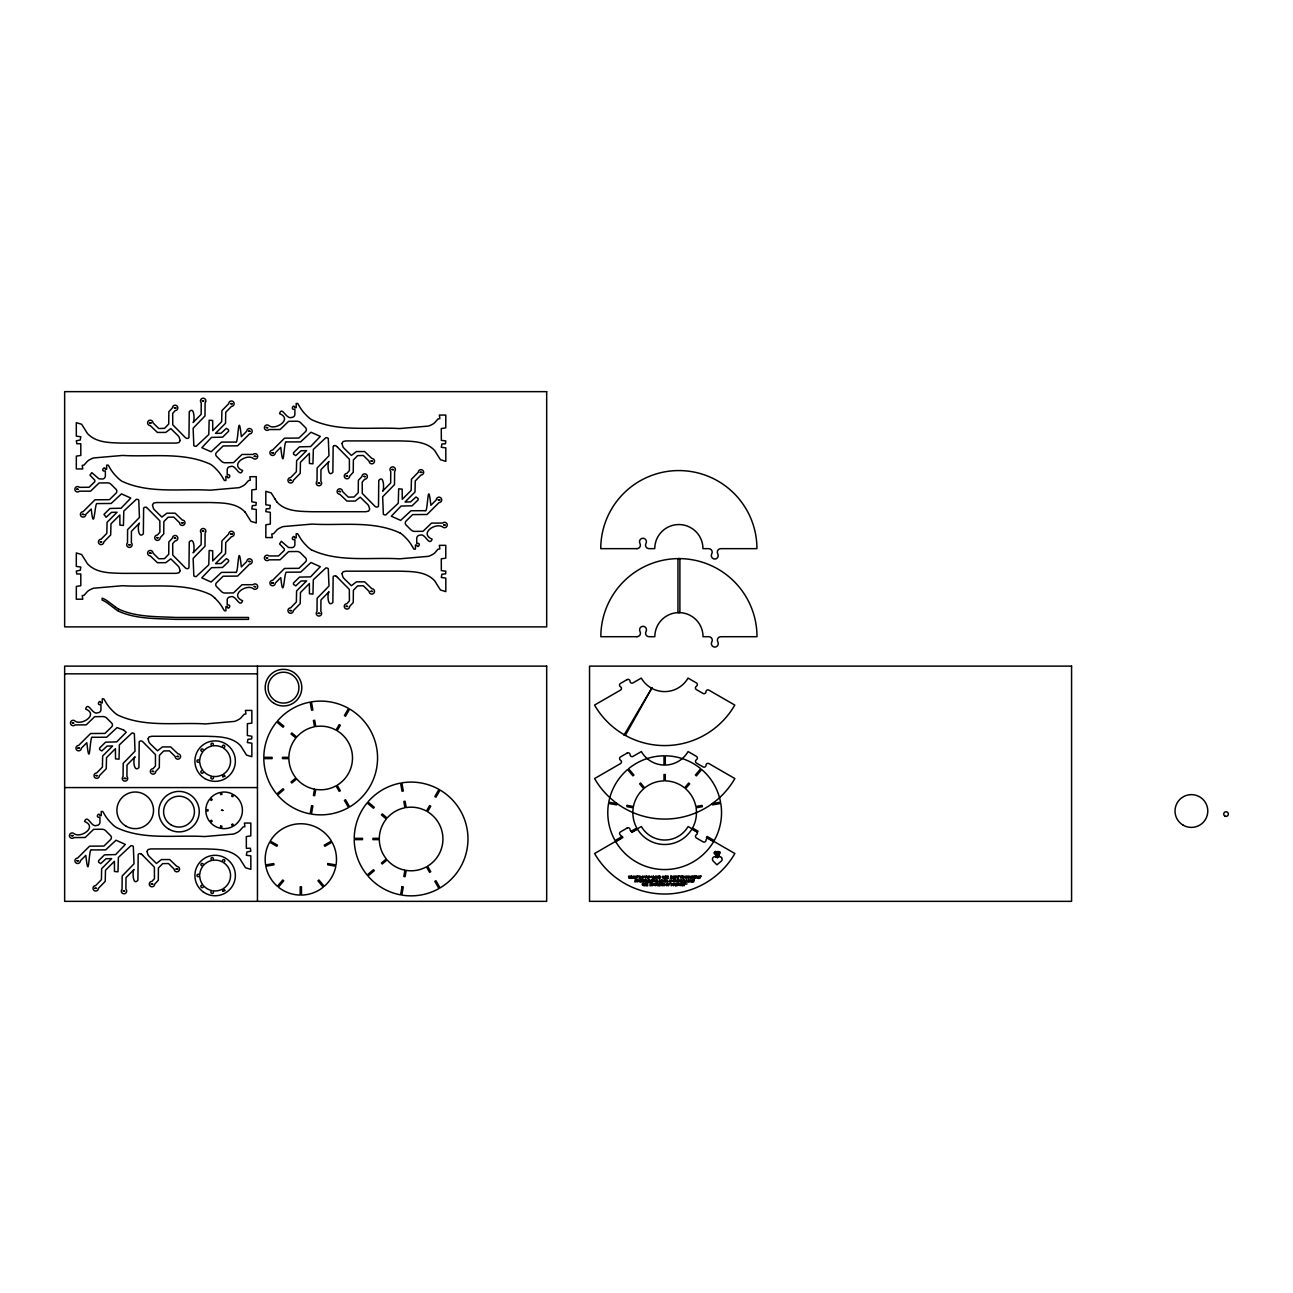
<?xml version="1.0" encoding="UTF-8"?>
<svg xmlns="http://www.w3.org/2000/svg" width="1293" height="1293" viewBox="0 0 1293 1293"><rect width="100%" height="100%" fill="white"/><g stroke="black" fill="none" stroke-linecap="round" stroke-linejoin="round"><path stroke-width="1.5" d="M715.805 852.168L716.726 857.34L717.793 857.307A2.828 2.828 0 0 1 718.52 856.823L718.536 854.964M650.929 877.397L651.397 876.088L651.381 877.624M673.087 881.099L673.556 879.79L673.54 881.39M152.445 505.224L153.479 508.537A10.748 10.748 0 0 0 154.869 510.234L161.884 517.071L166.862 513.208L175.105 513.176L182.313 520.061A2.699 2.699 0 0 1 184.996 522.76A2.699 2.699 0 0 1 182.297 525.459A2.699 2.699 0 0 1 179.598 522.776L173.844 517.135L168.09 517.248L163.855 521.612L163.726 533.928L160.138 537.743A2.699 2.699 0 0 1 157.439 540.426A2.699 2.699 0 0 1 154.74 537.726A2.699 2.699 0 0 1 157.423 535.027L159.896 532.215L159.847 520.837L147.968 508.796A7.483 7.483 0 0 0 147.192 508.004L146.351 507.438M180.147 440.396L179.113 437.082A10.748 10.748 0 0 0 177.723 435.385L170.805 428.597L165.714 432.412L157.423 432.444L150.263 425.575A2.699 2.699 0 0 1 147.596 422.859A2.699 2.699 0 0 1 150.295 420.177A2.699 2.699 0 0 1 152.994 422.843L158.748 428.5L164.486 428.371L168.72 424.023L168.85 411.707L172.438 407.877A2.699 2.699 0 0 1 175.153 405.21A2.699 2.699 0 0 1 177.836 407.893A2.699 2.699 0 0 1 175.169 410.608L172.696 413.356L172.745 424.783L184.608 436.824A7.483 7.483 0 0 0 185.4 437.632L186.24 438.182A2.344 2.344 0 0 0 188.018 438.279L188.18 438.214A1.681 1.681 0 0 0 188.972 437.454L189.247 411.756C194.645 405.372 194.758 421.857 193.093 422.52L201.142 414.342L201.239 402.802A2.699 2.699 0 0 1 201.272 399.004A2.699 2.699 0 0 1 205.07 399.004A2.699 2.699 0 0 1 205.102 402.802L205.005 415.942L193.126 428.242L193.821 445.487A1.713 1.713 0 0 0 194.273 445.907L194.451 446.004A3.136 3.136 0 0 0 195.308 446.279A2.78 2.78 0 0 0 196.245 446.279L208.771 434.561L209.159 420.193L212.666 420.5L212.747 430.682L221.653 421.728L221.911 410.641L228.748 403.658A2.699 2.699 0 0 1 231.463 400.992A2.699 2.699 0 0 1 234.146 403.675A2.699 2.699 0 0 1 231.479 406.39L225.742 412.289L225.532 423.28L215.511 433.381L221.087 433.268L226.34 428.371L228.538 429.826L228.619 431.264L222.638 437.147L211.535 437.406L201.837 447.717L211.115 451.758L221.491 442.109L235.617 442.061C238.558 445.422 238.025 406.842 241.338 436.646L246.801 431.183A2.699 2.699 0 0 1 249.501 428.516A2.699 2.699 0 0 1 252.2 431.216A2.699 2.699 0 0 1 249.533 433.915L237.605 445.81L223.123 445.956L216.529 452.453A2.731 2.731 0 0 0 216.529 456.316L221.426 461.229A5.269 5.269 0 0 0 225.289 462.765L233.516 462.652L241.985 454.473L253.121 454.425A2.699 2.699 0 0 1 256.935 454.457A2.699 2.699 0 0 1 256.935 458.255A2.699 2.699 0 0 1 253.121 458.288C246.316 453.455 229.217 464.963 242.631 470.571C239.383 478.378 235.73 463.783 230.299 466.628A3.087 3.087 0 0 0 227.212 469.698L227.212 474.725C232.562 473.771 228.037 480.931 227.212 476.357L225.919 476.357L225.919 480.495L224.384 480.495L221.523 475.695A44.221 44.221 0 0 0 217.402 470.393L214.897 467.824A28.947 28.947 0 0 0 210.759 464.413C183.493 451.629 151.556 457.172 122.576 455.443L93.694 457.932A16.728 16.728 0 0 0 91.997 458.53L89.556 459.742A14.142 14.142 0 0 0 87.326 461.375L84.029 465.076L82.219 465.399L82.752 468.939L76.303 468.939L76.335 456.138L80.812 455.443L80.796 443.709L76.82 443.758L76.319 440.8L80.231 440.008L80.812 436.743L76.303 436.161L76.303 422.666L81.604 424.249L85.58 430.488A23.177 23.177 0 0 0 87.552 433.591C96.329 443.063 110.648 442.707 122.576 443.095L176.268 443.079L179.016 442.481L180.034 440.8M148.032 738.949L149.067 742.263A10.748 10.748 0 0 0 150.441 743.96L157.471 750.797L162.449 746.934L170.692 746.901L177.901 753.787A2.699 2.699 0 0 1 180.567 756.486A2.699 2.699 0 0 1 177.884 759.185A2.699 2.699 0 0 1 175.169 756.502L169.367 750.829L163.678 750.974L159.443 755.322L159.314 767.638L155.726 771.468A2.699 2.699 0 0 1 153.027 774.135A2.699 2.699 0 0 1 150.327 771.452A2.699 2.699 0 0 1 152.994 768.737L155.467 765.989L155.451 754.611L143.555 742.521A7.483 7.483 0 0 0 142.78 741.729L142.101 741.261A2.344 2.344 0 0 0 140.161 741.067L140 741.131A1.681 1.681 0 0 0 139.208 741.891L138.933 767.589C133.874 773.036 132.71 759.153 135.07 756.825L127.021 765.003L126.924 776.543A2.699 2.699 0 0 1 126.908 780.342A2.699 2.699 0 0 1 123.094 780.342A2.699 2.699 0 0 1 123.077 776.543L123.191 763.355L135.038 751.168L134.359 733.858A1.713 1.713 0 0 0 133.89 733.438L133.712 733.341A3.136 3.136 0 0 0 132.872 733.066A2.78 2.78 0 0 0 131.918 733.066L119.376 744.849L119.021 759.169L115.513 758.846L115.433 748.663L106.527 757.617L106.252 768.721L99.416 775.687A2.699 2.699 0 0 1 96.716 778.354A2.699 2.699 0 0 1 94.017 775.671A2.699 2.699 0 0 1 96.684 772.955L102.422 767.056L102.664 756.017L112.653 745.964L107.077 746.093L101.824 750.974L99.626 749.536L99.561 748.081L105.59 742.182L116.742 741.875L126.229 732.258L123.643 730.012M180.147 570.666L179.113 567.352A10.748 10.748 0 0 0 177.723 565.655L170.805 558.867L165.714 562.681L157.423 562.714L150.263 555.845A2.699 2.699 0 0 1 147.596 553.129A2.699 2.699 0 0 1 150.295 550.446A2.699 2.699 0 0 1 152.994 553.113L158.748 558.77L164.486 558.641L168.72 554.293L168.85 541.977L172.438 538.147A2.699 2.699 0 0 1 175.153 535.48A2.699 2.699 0 0 1 177.836 538.163A2.699 2.699 0 0 1 175.169 540.878L172.696 543.626L172.745 555.069L184.608 567.094A7.483 7.483 0 0 0 185.4 567.902L186.24 568.451A2.344 2.344 0 0 0 188.018 568.548L188.18 568.484A1.681 1.681 0 0 0 188.972 567.724L189.247 542.026C194.645 535.641 194.758 552.127 193.093 552.79L201.142 544.612L201.239 533.072A2.699 2.699 0 0 1 201.272 529.273A2.699 2.699 0 0 1 205.07 529.273A2.699 2.699 0 0 1 205.102 533.072L205.005 546.212L193.142 558.382L193.821 575.757A1.713 1.713 0 0 0 194.273 576.177L194.451 576.274A3.136 3.136 0 0 0 195.308 576.549A2.78 2.78 0 0 0 196.245 576.565L208.771 564.831L209.159 550.462L212.666 550.77L212.747 560.952L221.653 551.998L221.911 540.91L228.748 533.928A2.699 2.699 0 0 1 231.463 531.261A2.699 2.699 0 0 1 234.146 533.944A2.699 2.699 0 0 1 231.479 536.66L225.742 542.559L225.532 553.549L215.511 563.651L221.087 563.538L226.469 558.624L228.619 560.176L228.538 561.615L222.525 567.449L211.535 567.675L201.789 577.842L211.115 582.028L221.491 572.379L235.617 572.33C238.558 575.692 238.025 537.112 241.338 566.916L246.801 561.453A2.699 2.699 0 0 1 249.501 558.786A2.699 2.699 0 0 1 252.2 561.485A2.699 2.699 0 0 1 249.533 564.184L237.573 576.096L223.123 576.225L216.529 582.723A2.731 2.731 0 0 0 216.529 586.586L221.426 591.499A5.269 5.269 0 0 0 225.289 593.034L233.516 592.921L241.985 584.743L253.121 584.695A2.699 2.699 0 0 1 256.935 584.727A2.699 2.699 0 0 1 256.935 588.525A2.699 2.699 0 0 1 253.121 588.557C246.494 583.725 229.184 595.136 242.599 600.728C239.658 608.728 235.843 594.15 230.299 596.897A3.087 3.087 0 0 0 227.212 599.968L227.212 604.995C232.498 603.944 228.069 611.201 227.212 606.627L225.919 606.627L225.919 610.781L224.384 610.781L221.523 605.964A44.221 44.221 0 0 0 217.402 600.679L214.897 598.093M146.998 851.602L148.032 854.915A10.748 10.748 0 0 0 149.422 856.612L156.453 863.449L161.431 859.586L169.658 859.538L176.882 866.423A2.699 2.699 0 0 1 179.549 869.138A2.699 2.699 0 0 1 176.866 871.821A2.699 2.699 0 0 1 174.151 869.155L168.462 863.53L162.659 863.627L158.392 868.039L158.312 880.226L154.707 884.121A2.699 2.699 0 0 1 151.992 886.788A2.699 2.699 0 0 1 149.309 884.105A2.699 2.699 0 0 1 151.976 881.39L154.465 878.577L154.4 867.199L142.537 855.174M341.966 443.596L343.001 446.909A10.748 10.748 0 0 0 344.391 448.606L351.405 455.443L356.399 451.58L364.626 451.548L371.834 458.433A2.699 2.699 0 0 1 374.517 461.132A2.699 2.699 0 0 1 371.818 463.831A2.699 2.699 0 0 1 369.119 461.148L363.317 455.475L357.628 455.621L353.377 459.969L353.248 472.284L349.676 476.115A2.699 2.699 0 0 1 346.96 478.798A2.699 2.699 0 0 1 344.277 476.099A2.699 2.699 0 0 1 346.944 473.4L349.417 470.571L349.369 459.209L337.489 447.168M341.966 573.866L343.001 577.179A10.748 10.748 0 0 0 344.391 578.876L351.405 585.713L356.399 581.85L364.626 581.818L371.834 588.703A2.699 2.699 0 0 1 374.517 591.402A2.699 2.699 0 0 1 371.818 594.101A2.699 2.699 0 0 1 369.119 591.418L363.365 585.777L357.628 585.891L353.377 590.238L353.248 602.554L349.676 606.385A2.699 2.699 0 0 1 346.96 609.068A2.699 2.699 0 0 1 344.277 606.369A2.699 2.699 0 0 1 346.944 603.669L349.417 600.841L349.336 589.414L337.489 577.438M369.669 509.038L368.634 505.725A10.748 10.748 0 0 0 367.244 504.028L360.214 497.191L355.236 501.054L346.944 501.086L339.784 494.217A2.699 2.699 0 0 1 337.117 491.502A2.699 2.699 0 0 1 339.817 488.819A2.699 2.699 0 0 1 342.516 491.485L348.27 497.126L354.007 497.013L358.258 492.665L358.371 480.349L361.959 476.519A2.699 2.699 0 0 1 364.674 473.852A2.699 2.699 0 0 1 367.357 476.535A2.699 2.699 0 0 1 364.691 479.25L362.218 482.063L362.266 493.425L374.13 505.466A7.483 7.483 0 0 0 374.922 506.258L375.762 506.824A2.344 2.344 0 0 0 377.54 506.921L377.701 506.856A1.681 1.681 0 0 0 378.493 506.096L378.768 480.398C384.166 474.014 384.28 490.5 382.615 491.162L390.664 482.984L390.761 471.444A2.699 2.699 0 0 1 390.793 467.646A2.699 2.699 0 0 1 394.591 467.646A2.699 2.699 0 0 1 394.624 471.444L394.494 484.633L382.663 496.754L383.342 514.129A1.713 1.713 0 0 0 383.795 514.549L383.973 514.646A3.136 3.136 0 0 0 384.829 514.921A2.78 2.78 0 0 0 385.767 514.921L398.292 503.203L398.68 488.819L402.188 489.142L402.268 499.324L411.174 490.37L411.433 479.267L418.269 472.301A2.699 2.699 0 0 1 420.985 469.634A2.699 2.699 0 0 1 423.668 472.317A2.699 2.699 0 0 1 421.001 475.032L415.263 480.931L415.021 491.97L405.032 502.023L410.608 501.894L415.99 496.997L418.14 498.548L418.075 499.987L412.095 505.805L401.056 506.048L391.31 516.214L400.652 520.384L411.012 510.751L425.138 510.703C428.08 514.064 427.547 475.468 430.876 505.288L436.323 499.825A2.699 2.699 0 0 1 439.038 497.159A2.699 2.699 0 0 1 441.721 499.841A2.699 2.699 0 0 1 439.054 502.557L427.062 514.485L412.612 514.614L406.05 521.095A2.731 2.731 0 0 0 406.05 524.958L410.948 529.855A5.269 5.269 0 0 0 414.811 531.407L423.037 531.294L431.506 523.115L442.642 523.067A2.699 2.699 0 0 1 446.457 523.099A2.699 2.699 0 0 1 446.457 526.898A2.699 2.699 0 0 1 442.642 526.93C435.612 522.259 418.851 533.427 432.153 539.213C428.937 546.987 425.219 532.409 419.821 535.254A3.087 3.087 0 0 0 416.734 538.341L416.734 543.351C422.068 542.333 417.526 549.541 416.734 545L415.441 545L415.441 549.137L413.905 549.137L411.045 544.337A44.221 44.221 0 0 0 406.923 539.036L404.418 536.466A28.947 28.947 0 0 0 400.28 533.055M631.356 876.088L630.79 878.4L629.836 876.67C629.093 881.891 627.8 872.775 629.141 877.672L629.578 876.088L630.531 877.705L630.887 876.088L632.972 876.993C633.505 873.68 633.425 880.921 632.972 877.381L631.598 878.4L631.598 876.088M639.405 880.355C639.243 884.477 643.785 879.466 640.245 879.757M690.704 880.404L690.721 881.503M654.533 884.073C654.371 888.178 658.88 883.216 655.406 883.458M660.109 884.073C659.786 888.113 664.586 883.378 660.949 883.458M665.847 884.073C665.685 888.178 670.194 883.216 666.719 883.458M152.558 504.82L153.576 503.139L156.308 502.557L209.999 502.524C221.911 502.929 236.28 502.541 245.023 512.044M179.986 571.199L179.016 572.751L176.268 573.349L122.576 573.365C110.665 572.961 96.312 573.365 87.568 563.845A23.177 23.177 0 0 1 85.597 560.742L81.604 554.519L76.303 552.935L76.303 566.431L80.812 567.013L80.231 570.278L76.319 571.07L76.74 573.979L80.796 573.979L80.812 585.713L76.335 586.408L76.303 599.209L82.752 599.209L82.251 595.62L84.029 595.346L87.326 591.644A14.142 14.142 0 0 1 89.556 590.012L91.997 588.816A16.728 16.728 0 0 1 93.694 588.202L122.576 585.713C151.523 587.491 183.525 581.834 210.727 594.715A28.947 28.947 0 0 1 214.88 598.109M148.145 738.545L149.148 736.865L151.895 736.267L205.587 736.25C217.499 736.654 231.867 736.25 240.595 745.77A23.177 23.177 0 0 1 242.583 748.873L246.559 755.096L251.86 756.696L251.86 743.184L247.351 742.554L247.933 739.337L251.715 738.901L251.844 736.267L247.351 735.475L247.399 723.692L251.844 723.126L251.86 710.407L245.428 710.407L245.945 713.946L244.135 714.269L240.854 717.971A14.142 14.142 0 0 1 238.607 719.603L236.166 720.815A16.728 16.728 0 0 1 234.486 721.413L205.587 723.918C176.656 722.124 144.638 727.781 117.437 714.9A28.947 28.947 0 0 1 113.283 711.506L110.778 708.952A44.221 44.221 0 0 1 106.656 703.651L103.779 698.85L102.244 698.85L102.244 702.988L100.951 702.988C99.981 698.43 95.747 705.768 100.951 704.637L100.951 709.647A3.087 3.087 0 0 1 97.864 712.734C92.288 715.433 88.231 700.709 85.613 709C99.06 714.512 81.491 725.971 75.042 721.058A2.699 2.699 0 0 0 71.244 721.09A2.699 2.699 0 0 0 71.244 724.888A2.699 2.699 0 0 0 75.042 724.92L86.195 724.872L94.664 716.694L102.874 716.581A5.269 5.269 0 0 1 106.737 718.132L111.651 723.029A2.731 2.731 0 0 1 111.651 726.892L104.927 733.422L90.591 733.519L78.647 745.431A2.699 2.699 0 0 0 75.964 748.146A2.699 2.699 0 0 0 78.663 750.829A2.699 2.699 0 0 0 81.362 748.162L86.825 742.699C90.138 772.519 89.621 733.923 92.563 737.285L106.672 737.236L117.049 727.603L123.514 729.947M147.16 851.069L148.129 849.517L150.877 848.919L204.569 848.903C216.481 849.307 230.833 848.903 239.577 858.423A23.177 23.177 0 0 1 241.549 861.526L245.541 867.748L250.842 869.332L250.842 855.837L246.333 855.255L246.915 851.99L250.826 851.198L250.406 848.289L246.349 848.289L246.333 836.555L250.81 835.86L250.842 823.059L244.409 823.059L244.894 826.647L243.116 826.922L239.819 830.623A14.142 14.142 0 0 1 237.589 832.256L235.261 833.403A16.728 16.728 0 0 1 233.467 834.066L204.569 836.555C175.622 834.777 143.62 840.434 116.418 827.552A28.947 28.947 0 0 1 112.265 824.158L109.743 821.588A44.221 44.221 0 0 1 105.622 816.303L102.761 811.487L101.226 811.487L101.226 815.641L99.933 815.641C99.222 811.131 94.518 818.243 99.933 817.273L99.933 822.283A3.087 3.087 0 0 1 96.846 825.37C91.221 828.118 87.892 813.653 84.53 821.427C97.945 827.067 80.764 838.575 74.024 833.71A2.699 2.699 0 0 0 70.226 833.743A2.699 2.699 0 0 0 70.226 837.541A2.699 2.699 0 0 0 74.024 837.573L85.16 837.508L93.629 829.346L101.856 829.233A5.269 5.269 0 0 1 105.719 830.769L110.616 835.682A2.731 2.731 0 0 1 110.616 839.545L103.941 846.058L89.573 846.172L77.612 858.083A2.699 2.699 0 0 0 74.946 860.782A2.699 2.699 0 0 0 77.645 863.482A2.699 2.699 0 0 0 80.344 860.815L85.807 855.352C89.12 885.155 88.587 846.576 91.528 849.937L105.654 849.873L116.031 840.24L125.356 844.426L115.61 854.592L104.507 854.851L98.607 860.653L98.527 862.092L100.676 863.643L106.058 858.73L111.634 858.617L101.646 868.67L101.42 879.66L95.666 885.608A2.699 2.699 0 0 0 92.999 888.307A2.699 2.699 0 0 0 95.682 891.006A2.699 2.699 0 0 0 98.397 888.339L105.234 881.357L105.493 870.27L114.398 861.316L114.479 871.498L117.986 871.805L118.374 857.437L130.9 845.703A2.78 2.78 0 0 1 131.838 845.703A3.136 3.136 0 0 1 132.694 845.994L132.872 846.091A1.713 1.713 0 0 1 133.324 846.511L134.019 863.821L122.172 876.007L122.059 889.196A2.699 2.699 0 0 0 122.075 892.994A2.699 2.699 0 0 0 125.89 892.994A2.699 2.699 0 0 0 125.906 889.196L126.003 877.656L134.052 869.478C132.387 870.141 132.516 886.626 137.898 880.242L138.173 854.544A1.681 1.681 0 0 1 138.965 853.784L139.143 853.719A2.344 2.344 0 0 1 140.953 853.833M342.079 443.192L343.098 441.511L345.845 440.913L399.521 440.897C411.433 441.301 425.801 440.897 434.545 450.417A23.177 23.177 0 0 1 436.517 453.52L440.493 459.742L445.81 461.342L445.81 447.847L441.301 447.297L441.883 443.984L445.455 443.774L445.794 440.913L441.333 440.347L441.285 428.565L445.762 427.854L445.81 415.069L439.361 415.069L439.879 418.593L438.068 418.916L434.787 422.617A14.142 14.142 0 0 1 432.557 424.249L430.23 425.413A16.728 16.728 0 0 1 428.419 426.06L399.521 428.565C370.59 426.771 338.588 432.428 311.387 419.546A28.947 28.947 0 0 1 307.233 416.152L304.712 413.598A44.221 44.221 0 0 1 300.59 408.297L297.729 403.497L296.178 403.497L296.178 407.651L294.885 407.651C294.012 403.093 289.6 410.334 294.885 409.283L294.885 414.293A3.087 3.087 0 0 1 291.814 417.38C286.222 419.999 282.003 405.388 279.563 413.647C292.994 419.094 275.441 430.617 268.992 425.704A2.699 2.699 0 0 0 265.178 425.736A2.699 2.699 0 0 0 265.178 429.535A2.699 2.699 0 0 0 268.992 429.567L280.128 429.518L288.598 421.34L296.824 421.227A5.269 5.269 0 0 1 300.671 422.779L305.584 427.676A2.731 2.731 0 0 1 305.584 431.539L298.877 438.068L284.541 438.182L272.581 450.077A2.699 2.699 0 0 0 269.914 452.792A2.699 2.699 0 0 0 272.597 455.475A2.699 2.699 0 0 0 275.312 452.809L280.759 447.346C284.088 477.165 283.555 438.569 286.496 441.931L300.606 441.883L310.983 432.25L320.308 436.42L310.579 446.586L299.475 446.861L293.495 452.728L293.559 454.182L295.758 455.621L301.027 450.74L306.603 450.627L296.63 460.615L296.356 471.703L290.634 477.602A2.699 2.699 0 0 0 287.951 480.317A2.699 2.699 0 0 0 290.65 483A2.699 2.699 0 0 0 293.349 480.333L300.202 473.367L300.461 462.264L309.366 453.31L309.447 463.492L312.954 463.815L313.342 449.431L325.852 437.713A2.78 2.78 0 0 1 326.806 437.713A3.136 3.136 0 0 1 327.662 437.988L327.84 438.085A1.713 1.713 0 0 1 328.293 438.521L328.988 455.766L317.124 468.001L317.011 481.19A2.699 2.699 0 0 0 317.044 484.988A2.699 2.699 0 0 0 320.842 484.988A2.699 2.699 0 0 0 320.874 481.19L320.955 469.666L329.004 461.472C327.355 462.134 327.468 478.62 332.867 472.236L333.141 446.538A1.681 1.681 0 0 1 333.933 445.778M342.079 573.462L343.098 571.781L345.845 571.183L399.521 571.167C411.433 571.571 425.801 571.167 434.545 580.686A23.177 23.177 0 0 1 436.517 583.789L440.493 590.012L445.81 591.612L445.81 578.116L441.301 577.47L441.883 574.254L445.649 573.817L445.794 571.183L441.333 570.617L441.285 558.835L445.762 558.123L445.81 545.339L439.361 545.339L439.862 548.927L438.068 549.186L434.787 552.887A14.142 14.142 0 0 1 432.557 554.519L430.1 555.731A16.728 16.728 0 0 1 428.419 556.329L399.521 558.835C370.59 557.041 338.588 562.697 311.387 549.816M369.507 509.571L368.537 511.123L365.79 511.721L312.098 511.737C300.186 511.333 285.834 511.737 277.09 502.217M659.188 876.088C658.476 882.456 656.068 872.662 658.121 877.802L658.703 876.088C661.677 875.781 661.111 878.351 659.43 878.4L659.43 876.088M678.292 879.79C677.58 886.158 675.172 876.363 677.225 881.503L677.791 879.79C680.781 879.482 680.215 882.052 678.534 882.101L678.534 879.79M641.473 876.654C641.118 880.646 645.87 876.04 642.362 876.056M647.05 876.654C646.662 880.614 651.543 876.072 647.922 876.056M654.775 876.654C654.339 880.598 659.301 876.088 655.616 876.056M672.732 876.654C672.328 880.614 677.241 876.088 673.605 876.056M682.429 876.654C681.993 880.598 686.971 876.104 683.27 876.056M690.333 876.654C689.832 880.581 694.842 876.153 691.173 876.056M661.774 882.101C663.244 877.187 665.297 883.539 661.111 882.101L661.111 880.274L660.658 882.101L659.737 880.274L659.317 882.101L659.317 879.79L660.432 881.357L661.547 879.79L661.547 882.101M685.306 882.101C686.777 877.187 688.83 883.555 684.627 882.101L684.627 879.79L685.096 882.101M681.605 884.105L681.621 885.204M660.707 883.992L660.723 885.301M697.46 876.702L697.477 877.802M648.553 877.818L648.536 876.638M674.235 877.818L674.203 876.638M683.932 877.818L683.916 876.638M642.088 876.589L642.104 877.899M656.246 877.834L656.246 876.638M691.803 877.834L691.803 876.638M655.373 876.589L655.406 877.899M655.987 885.269L656.052 884.089M667.301 885.269L667.366 884.089M690.931 876.589L690.963 877.899M658.218 885.349C655.131 885.301 660.335 886.303 658.024 884.38M665.588 881.567C662.048 881.923 667.98 882.343 665.329 880.678M667.673 881.648C664.57 881.584 669.806 882.65 667.414 880.662M670.728 881.648C667.641 881.681 672.764 882.521 670.614 880.695M640.003 880.291L640.019 881.6M642.96 877.834L642.96 876.638M673.33 876.589L673.362 877.899M683.027 876.589L683.06 877.899M649.377 880.274L649.781 881.745M647.648 876.589L647.68 877.899M655.131 883.992L655.163 885.301M666.445 883.992L666.477 885.301M715.805 853.752L716.193 851.78M640.827 881.584L640.875 880.339M661.531 885.285L661.644 884.121M664.828 880.21C667.818 880.517 663.212 878.804 664.731 880.986M650.541 881.955C647.05 883.572 649.813 877.834 650.314 880.517M333.933 445.778L334.095 445.713A2.344 2.344 0 0 1 335.905 445.826L336.713 446.376A7.483 7.483 0 0 1 337.489 447.168M676.191 877.527L675.237 878.4L675.237 876.088L676.368 876.088M686.809 877.527L685.823 878.4L685.823 876.088L686.971 876.088M672.101 884.929L671.229 885.802L671.229 883.491L672.36 883.491M64.65 673.831L257.452 673.831M64.65 787.582L257.452 787.582M640.132 876.088L639.13 876.088L639.13 878.4L640.019 878.4M639.873 876.476L639.954 878.012M667.899 876.476L667.964 878.012M688.458 877.43L687.989 878.4L687.989 876.088L689.314 876.104M668.028 878.4L667.156 878.4L667.156 876.088L668.142 876.088M637.514 881.131L637.061 882.101L637.061 879.79L638.386 879.806M674.51 881.131L674.041 882.101L674.041 879.79L675.382 879.806M646.306 881.713L646.241 880.177M646.371 882.101L645.482 882.101L645.482 879.79L646.484 879.79M647.793 883.491L646.791 883.491L646.791 885.802L647.68 885.802M647.551 883.879L647.615 885.414M652.755 884.832L652.189 885.802L652.189 883.491L653.531 883.507M673.944 884.832L673.378 885.802L673.378 883.491L674.72 883.507M685.936 884.186L687.133 883.879M698.446 877.543C699.077 880.485 694.664 875.717 698.656 876.298M691.69 881.244C692.385 884.137 687.892 879.418 691.9 880M682.575 884.945C683.205 887.903 678.841 883.087 682.785 883.701M669.936 880.986L669.709 879.951L670.711 880.291M666.881 880.986L666.655 879.951L667.657 880.291M657.361 884.654L657.232 883.62L658.202 883.992M335.873 576.08L336.713 576.646A7.483 7.483 0 0 1 337.489 577.438M140.905 853.816L141.745 854.382A7.483 7.483 0 0 1 142.537 855.174M118.487 611.153C136.331 619.347 156.728 618.41 175.929 619.379L248.531 619.379L248.531 617.456L175.929 617.456C156.712 616.486 136.298 617.343 118.487 609.019M400.248 533.088C373.047 520.206 341.045 525.863 312.098 524.085L283.215 526.574A16.728 16.728 0 0 0 281.535 527.172L279.078 528.384A14.142 14.142 0 0 0 276.847 530.017L273.566 533.718L271.772 533.977L272.273 537.581L265.825 537.581L265.873 524.78L270.334 524.085L270.318 512.351L265.825 511.624L266.18 508.876L269.752 508.65L270.334 505.385L265.825 504.803L265.825 491.308L271.142 492.892L275.102 499.13M115.239 606.805L106.672 600.405A29.949 29.949 0 0 0 102.971 598.465L102.131 598.126L102.131 600.049A33.78 33.78 0 0 1 106.672 602.49L115.239 608.971A30.078 30.078 0 0 0 118.487 611.153M715.95 855.416L716.112 856.903A2.99 2.99 0 0 1 716.629 857.259L716.726 857.34M717.631 853.978L717.098 851.489M716.645 855.19L714.981 851.861M716.112 855.497L714.14 852.54M721.478 857.55L721.235 857.307A2.699 2.699 0 0 0 718.488 856.693M689.169 877.899L689.767 877.915M675.124 881.454L675.786 881.551M674.461 885.155L676.158 885.802L676.158 883.491M653.272 885.155L653.983 885.349M638.128 881.454L638.79 881.551M676.368 883.491C677.079 889.859 679.471 880.064 677.467 885.204L676.885 883.491L675.706 883.491L675.706 885.802M671.73 881.438L671.697 879.79L672.166 881.147M649.571 877.737L649.555 876.088L650.023 877.446M720.056 852.006L718.391 856.903M719.668 853.687L719.361 851.634M719.134 854.204L718.908 852.232M718.682 854.818L718.682 856.774M718.536 852.168L718.536 853.833M718.148 851.408L718.148 852.54M718.148 852.992L717.922 857.211M717.631 852.54L717.631 857.469M717.243 857.841L716.564 852.313M716.484 855.126L716.645 857.259M715.805 855.271L715.805 856.774M715.433 851.263L715.433 852.313M715.433 852.766L715.433 853.978M714.593 852.394L714.286 853.687M650.799 881.778L649.797 880.856L650.331 881.535M257.452 666.121L257.452 901.35M118.487 609.035A30.693 30.693 0 0 1 115.255 606.805M146.384 507.454A2.344 2.344 0 0 0 144.574 507.341L144.412 507.406A1.681 1.681 0 0 0 143.62 508.165L143.345 533.864C138.238 539.326 137.187 525.508 139.482 523.115L131.433 531.294L131.353 542.818A2.699 2.699 0 0 1 131.32 546.632A2.699 2.699 0 0 1 127.522 546.632A2.699 2.699 0 0 1 127.49 542.818L127.603 529.645L139.45 517.442L138.771 500.149A1.713 1.713 0 0 0 138.319 499.712L138.141 499.615A3.136 3.136 0 0 0 137.284 499.34A2.78 2.78 0 0 0 136.331 499.34L123.805 511.058L123.433 525.443L119.926 525.136L119.845 514.937L110.972 523.843L110.697 534.93L103.828 541.961A2.699 2.699 0 0 1 101.129 544.628A2.699 2.699 0 0 1 98.43 541.945A2.699 2.699 0 0 1 101.113 539.229L106.834 533.346L107.077 522.291L117.081 512.254L111.554 512.335L106.123 517.265L103.973 514.372L110.002 508.456L121.057 508.23L130.787 498.064L121.461 493.878L111.166 503.478L96.975 503.575C94.809 502.331 94.033 535.157 91.237 508.989L85.791 514.436A2.699 2.699 0 0 1 83.075 517.103A2.699 2.699 0 0 1 80.392 514.42A2.699 2.699 0 0 1 83.059 511.705L95.003 499.809L109.42 499.68L116.063 493.166A2.731 2.731 0 0 0 116.063 489.32L111.15 484.406A5.269 5.269 0 0 0 107.303 482.855L99.076 482.984L90.607 491.146L79.455 491.195A2.699 2.699 0 0 1 75.657 491.178A2.699 2.699 0 0 1 75.657 487.364A2.699 2.699 0 0 1 79.455 487.348L89.072 487.267L94.793 481.707L94.858 480.253L89.993 475.178L91.803 472.64L98.963 478.83L102.276 479.008A3.087 3.087 0 0 0 105.363 475.921L105.363 470.911C99.674 472.171 104.798 464.817 105.363 469.278L106.656 469.278L106.656 465.124L108.208 465.124L111.069 469.925A44.221 44.221 0 0 0 115.19 475.226L117.695 477.796A28.947 28.947 0 0 0 121.833 481.206C149.099 493.991 181.036 488.447 209.999 490.192L238.898 487.687A16.728 16.728 0 0 0 240.579 487.089L243.019 485.877A14.142 14.142 0 0 0 245.266 484.261L248.547 480.543L250.325 480.285L249.84 476.697L256.273 476.697L256.273 489.304L251.812 489.966L251.763 501.765L256.256 502.541L255.917 505.401L252.361 505.611L251.763 508.941L256.273 509.474L256.273 522.97L250.971 521.37L247.011 515.147A23.177 23.177 0 0 0 245.04 512.028M335.905 576.096A2.344 2.344 0 0 0 334.095 575.983L333.933 576.048A1.681 1.681 0 0 0 333.141 576.807L332.867 602.506C327.646 607.936 327.113 594.15 329.004 591.758L320.939 599.984L320.874 611.46A2.699 2.699 0 0 1 320.842 615.258A2.699 2.699 0 0 1 317.044 615.258A2.699 2.699 0 0 1 317.011 611.46L317.124 598.271L328.972 586.085L328.293 568.791A1.713 1.713 0 0 0 327.84 568.354L327.662 568.257A3.136 3.136 0 0 0 326.806 567.983A2.78 2.78 0 0 0 325.852 567.983L313.31 579.765L312.954 594.085L309.447 593.762L309.366 583.579L300.461 592.533L300.202 603.637L293.349 610.603A2.699 2.699 0 0 1 290.65 613.27A2.699 2.699 0 0 1 287.951 610.587A2.699 2.699 0 0 1 290.634 607.872L296.356 601.972L296.598 590.933L306.603 580.896L301.027 581.01L295.758 585.891L293.495 584.355L293.495 582.998L299.54 577.098L310.579 576.856L320.308 566.706L310.983 562.52L300.687 572.12L286.496 572.201C284.185 570.989 283.587 603.928 280.759 577.615L275.312 583.078A2.699 2.699 0 0 1 272.597 585.745A2.699 2.699 0 0 1 269.914 583.062A2.699 2.699 0 0 1 272.581 580.347L284.541 568.451L298.942 568.322L305.584 561.808A2.731 2.731 0 0 0 305.584 557.946L300.671 553.048A5.269 5.269 0 0 0 296.824 551.497L288.598 551.61L280.064 559.804L268.992 559.837A2.699 2.699 0 0 1 265.178 559.804A2.699 2.699 0 0 1 265.178 556.006A2.699 2.699 0 0 1 268.992 555.974L278.593 555.909L284.315 550.333L284.315 548.814L279.563 543.933L281.324 541.282L288.484 547.472L291.814 547.65A3.087 3.087 0 0 0 294.885 544.563L294.885 539.553C289.357 540.846 294.238 533.443 294.885 537.92L296.178 537.92L296.178 533.767L297.729 533.767L300.59 538.567A44.221 44.221 0 0 0 304.712 543.868L307.217 546.438A28.947 28.947 0 0 0 311.354 549.848M277.074 502.234A23.177 23.177 0 0 1 275.118 499.114M721.526 857.518A2.699 2.699 0 0 1 721.526 860.912L716.936 864.823L713.041 860.896A2.602 2.602 0 0 1 715.983 856.774M222.849 776.77L225.144 776.236L223.398 774.135A15.419 15.419 0 0 0 223.398 748.097C227.406 745.964 221.976 742.974 222.283 747.451A15.419 15.419 0 0 0 213.086 745.835C214.848 741.713 208.787 742.715 211.826 746.061A15.419 15.419 0 0 0 203.744 750.716C202.629 746.271 198.346 751.136 202.92 751.702A15.419 15.419 0 0 0 199.72 760.478C196.261 757.666 195.744 764.308 199.72 761.771A15.419 15.419 0 0 0 202.92 770.531C198.265 770.709 202.662 776.026 203.744 771.517A15.419 15.419 0 0 0 211.826 776.188C208.351 779.42 215.317 780.422 213.086 776.414A15.419 15.419 0 0 0 222.283 774.782L222.849 776.77M222.849 891.168L225.144 890.651L223.398 888.55A15.419 15.419 0 0 0 223.398 862.512C227.439 860.395 222.008 857.324 222.283 861.865A15.419 15.419 0 0 0 213.086 860.233C214.88 856.111 208.787 857.13 211.826 860.459A15.419 15.419 0 0 0 203.744 865.13C202.532 860.847 198.395 865.518 202.92 866.116A15.419 15.419 0 0 0 199.72 874.876C196.277 872.048 195.696 878.69 199.72 876.169A15.419 15.419 0 0 0 202.92 884.945C198.362 884.913 202.435 890.505 203.744 885.931A15.419 15.419 0 0 0 211.826 890.586C208.254 893.689 215.365 894.982 213.086 890.812A15.419 15.419 0 0 0 222.283 889.196L222.865 891.119M624.099 735.006L625.359 735.394L652.06 687.666L624.115 734.909M76.804 489.207L78.323 489.417L76.837 489.061M72.392 722.916L73.911 723.126L72.408 722.771M82.316 514.339L83.851 514.485L82.316 514.339M71.357 835.569L72.909 835.714L71.357 835.569M77.903 748.065L79.439 748.194L77.903 748.065M76.885 860.718L78.404 860.928L76.901 860.572M100.369 541.864L101.905 542.009L100.369 541.799M95.957 775.59L97.492 775.719L95.957 775.509M94.922 888.243L96.458 888.372L94.922 888.243M128.653 544.644L130.189 544.773L128.653 544.644M124.241 778.37L125.777 778.499L124.241 778.37M123.207 891.006L124.742 891.216L123.239 890.861M149.535 422.795L151.071 422.94L149.535 422.795M149.535 553.065L151.071 553.21L149.535 553.065M156.679 537.646L158.199 537.856L156.712 537.516M152.267 771.371L153.802 771.517L152.267 771.307M151.233 884.024L152.768 884.17L151.233 884.024M174.377 407.828L175.913 407.974L174.377 407.828M174.377 538.098L175.896 538.308L174.393 537.969M181.521 522.679L183.056 522.825L181.521 522.679M177.109 756.405L178.628 756.615L177.109 756.34M176.074 869.058L177.626 869.203L176.074 869.058M202.403 400.846L203.922 401.056L202.403 400.782M202.403 531.116L203.922 531.326L202.403 531.051M230.687 403.626L232.223 403.755L230.687 403.626M230.687 533.896L232.223 534.025L230.687 533.896M221.523 810.275L222.865 810.404L221.523 810.275M248.725 431.151L250.26 431.361L248.741 431.07M248.725 561.421L250.26 561.631L248.741 561.34M254.252 456.284L255.788 456.429L254.252 456.284M254.252 586.553L255.772 586.763L254.252 586.489M266.326 427.563L267.861 427.773L266.358 427.433M266.326 557.833L267.861 558.043L266.342 557.768M271.837 452.712L273.373 452.841L271.837 452.712M271.837 582.981L273.373 583.111L271.837 582.981M289.891 480.236L291.426 480.382L289.891 480.172M289.891 610.506L291.426 610.652L289.891 610.506M318.175 483.016L319.71 483.146L318.175 483.016M318.175 613.286L319.71 613.415L318.175 613.286M339.057 491.437L340.576 491.647L339.073 491.292M346.201 476.018L347.72 476.228L346.217 475.953M346.201 606.288L347.72 606.498L346.217 606.223M363.899 476.471L365.418 476.681L363.915 476.325M371.043 461.051L372.578 461.197L371.059 460.987M371.043 591.321L372.578 591.467L371.059 591.257M391.924 469.488L393.46 469.634L391.924 469.488M420.209 472.268L421.744 472.398L420.209 472.268M438.246 499.793L439.798 499.922L438.246 499.793M443.774 524.926L445.293 525.136L443.79 524.78M220.683 826.082L220.311 828.247A18.312 18.312 0 0 1 210.517 822.607L212.197 821.184L211.373 820.182L209.676 821.605A18.312 18.312 0 0 1 205.813 810.986L208.028 810.986L208.028 809.693L205.813 809.693A18.312 18.312 0 0 1 209.676 799.074L211.373 800.496L212.197 799.494L210.517 798.072A18.312 18.312 0 0 1 220.311 792.431L220.683 794.597L221.96 794.371L221.572 792.205A18.312 18.312 0 0 1 232.708 794.161L231.609 796.084L232.724 796.73L233.823 794.807A18.312 18.312 0 0 1 233.823 825.871L232.724 823.948L231.609 824.595L232.708 826.518A18.312 18.312 0 0 1 221.572 828.474L221.96 826.308L220.683 826.082M311.597 805.717L310.158 813.879A56.876 56.876 0 0 1 277.526 795.033L283.878 789.7L283.038 788.714L276.686 794.047A56.876 56.876 0 0 1 263.804 758.619L272.096 758.619L272.096 757.326L263.804 757.326A56.876 56.876 0 0 1 276.686 721.914L283.038 727.232L283.878 726.246L277.526 720.928A56.876 56.876 0 0 1 310.158 702.083L311.597 710.245L312.874 710.019L311.435 701.857A56.876 56.876 0 0 1 348.56 708.402L344.407 715.579L345.522 716.225L349.676 709.049A56.876 56.876 0 0 1 349.676 806.913L345.522 799.737L344.407 800.383L348.56 807.559A56.876 56.876 0 0 1 311.435 814.105L312.874 805.943L311.597 805.717M314.522 789.183L313.407 795.454L314.684 795.68L315.783 789.409A31.808 31.808 0 0 0 336.018 785.853L339.202 791.364L340.318 790.718L337.134 785.207A31.808 31.808 0 0 0 337.134 730.755L340.318 725.244L339.202 724.597L336.018 730.109A31.808 31.808 0 0 0 315.783 726.537L314.684 720.266L313.407 720.492L314.522 726.763A31.808 31.808 0 0 0 296.727 737.042L291.846 732.937L291.022 733.939L295.887 738.028A31.808 31.808 0 0 0 288.872 757.326L282.504 757.326L282.504 758.619L288.872 758.619A31.808 31.808 0 0 0 295.887 777.933L291.022 782.023L291.846 783.008L296.727 778.919A31.808 31.808 0 0 0 314.522 789.183M327.905 863.53L327.679 864.807L335.841 866.245A35.671 35.671 0 0 1 324.252 886.319L318.935 879.983L317.933 880.808L323.266 887.16A35.671 35.671 0 0 1 301.479 895.079L301.479 886.804L300.186 886.804L300.186 895.079A35.671 35.671 0 0 1 278.399 887.16L283.733 880.808L282.747 879.983L277.413 886.319A35.671 35.671 0 0 1 265.825 866.245L273.987 864.807L273.76 863.53L265.598 864.969A35.671 35.671 0 0 1 269.623 842.147L276.799 846.285L277.445 845.169L270.269 841.032A35.671 35.671 0 0 1 331.396 841.032L324.22 845.169L324.866 846.285L332.042 842.147A35.671 35.671 0 0 1 336.067 864.969L327.905 863.53M402.026 886.707L400.588 894.869A56.876 56.876 0 0 1 367.939 876.024L374.291 870.706L373.451 869.704L367.115 875.038A56.876 56.876 0 0 1 354.217 839.626L362.509 839.626L362.509 838.333L354.217 838.333A56.876 56.876 0 0 1 367.115 802.905L373.451 808.238L374.291 807.252L367.939 801.919A56.876 56.876 0 0 1 400.588 783.073L402.026 791.235L403.287 791.009L401.848 782.847A56.876 56.876 0 0 1 438.974 789.393L434.82 796.569L435.951 797.215L440.089 790.039A56.876 56.876 0 0 1 440.089 887.903L435.951 880.727L434.82 881.373L438.974 888.55A56.876 56.876 0 0 1 401.848 895.095L403.287 886.933L402.026 886.707M404.935 870.189L403.82 876.46L405.097 876.686L406.212 870.415A31.808 31.808 0 0 0 426.431 866.843L429.615 872.355L430.747 871.708L427.563 866.197A31.808 31.808 0 0 0 427.563 811.745L430.747 806.234L429.615 805.587L426.431 811.099A31.808 31.808 0 0 0 406.212 807.543L405.097 801.256L403.82 801.482L404.935 807.753A31.808 31.808 0 0 0 387.14 818.033L382.259 813.943L381.435 814.929L386.316 819.019A31.808 31.808 0 0 0 379.285 838.333L372.917 838.333L372.917 839.626L379.285 839.626A31.808 31.808 0 0 0 386.316 858.924L381.435 863.013L382.259 863.999L387.14 859.91A31.808 31.808 0 0 0 404.935 870.189M616.923 803.599L616.696 804.876L608.534 803.438A56.876 56.876 0 0 0 615.08 840.547L622.256 836.409L622.903 837.525L615.727 841.678A56.876 56.876 0 0 0 713.591 841.678L706.414 837.525L707.061 836.409L714.237 840.547A56.876 56.876 0 0 0 720.783 803.438L712.621 804.876L712.395 803.599L720.557 802.161A56.876 56.876 0 0 0 701.711 769.529L696.377 775.865L695.392 775.04L700.725 768.688A56.876 56.876 0 0 0 665.297 755.807L665.297 764.082L664.004 764.082L664.004 755.807A56.876 56.876 0 0 0 628.592 768.688L633.926 775.04L632.923 775.865L627.606 769.529A56.876 56.876 0 0 0 608.761 802.161L616.923 803.599M627.17 805.41L626.943 806.687L633.214 807.786A31.808 31.808 0 0 0 636.786 828.021L631.275 831.205L631.921 832.32L637.433 829.136A31.808 31.808 0 0 0 691.884 829.136L697.396 832.32L698.042 831.205L692.531 828.021A31.808 31.808 0 0 0 696.087 807.786L702.374 806.687L702.147 805.41L695.876 806.509A31.808 31.808 0 0 0 685.597 788.73L689.686 783.849L688.7 783.008L684.611 787.89A31.808 31.808 0 0 0 665.297 780.875L665.297 774.491L664.004 774.491L664.004 780.875A31.808 31.808 0 0 0 644.706 787.89L640.617 783.008L639.631 783.849L643.72 788.73A31.808 31.808 0 0 0 633.441 806.509L627.17 805.41M643.688 880.274L643.235 882.101L642.33 880.274L641.894 882.101L641.894 879.79L643.009 881.357L644.124 879.79L644.124 882.101L643.688 880.274M634.378 877.866C632.261 873.421 639.469 879.515 634.378 877.866M634.831 876.622L635.154 877.478L634.831 876.622M642.589 885.269C640.471 880.824 647.664 886.917 642.589 885.269M643.041 884.024L643.364 884.881L643.041 884.024M654.565 881.567C652.448 877.123 659.656 883.216 654.565 881.567M655.018 880.323L655.341 881.18L655.018 880.323M662.937 877.866C660.82 873.421 668.028 879.515 662.937 877.866M663.39 876.622L663.713 877.478L663.39 876.622M662.921 880.323L663.228 881.18L662.921 880.323M679.213 885.269C677.096 880.824 684.304 886.917 679.213 885.269M679.682 884.024L679.989 884.881L679.682 884.024M686.438 880.323L686.761 881.18L686.438 880.323M646.274 876.088L645.74 876.993L644.641 876.088L645.498 878.4L646.274 876.088M684.821 883.491L684.288 884.396L683.189 883.491L684.045 885.802L684.821 883.491M627.153 679.585L620.478 683.431A1.923 1.923 0 0 0 620.478 686.777A1.923 1.923 0 0 1 620.478 690.123L594.538 705.089A80.974 80.974 0 0 0 734.796 705.089L708.855 690.123A1.923 1.923 0 0 0 705.962 691.787A1.923 1.923 0 0 1 703.069 693.452L696.394 689.605A1.923 1.923 0 0 1 696.394 686.26A1.923 1.923 0 0 0 696.394 682.914L688.054 678.098A26.991 26.991 0 0 1 641.296 678.098L632.94 682.914A1.923 1.923 0 0 1 630.047 681.249A1.923 1.923 0 0 0 627.153 679.585M627.218 753.043L620.527 756.906A1.923 1.923 0 0 0 620.527 760.236A1.923 1.923 0 0 1 620.527 763.581L594.586 778.564A80.974 80.974 0 0 0 734.86 778.564L708.92 763.581A1.923 1.923 0 0 0 706.026 765.246A1.923 1.923 0 0 1 703.133 766.927L696.442 763.064A1.923 1.923 0 0 1 696.442 759.718A1.923 1.923 0 0 0 696.442 756.389L688.102 751.572A26.991 26.991 0 0 1 641.344 751.572L633.004 756.389A1.923 1.923 0 0 1 630.111 754.708A1.923 1.923 0 0 0 627.218 753.043M627.218 828.005L620.527 831.868A1.923 1.923 0 0 0 620.527 835.197A1.923 1.923 0 0 1 620.527 838.543L594.586 853.525A80.974 80.974 0 0 0 734.86 853.525L708.92 838.543A1.923 1.923 0 0 0 706.026 840.208A1.923 1.923 0 0 1 703.133 841.872L696.442 838.026A1.923 1.923 0 0 1 696.442 834.68A1.923 1.923 0 0 0 696.442 831.351L688.102 826.518A26.991 26.991 0 0 1 641.344 826.518L633.004 831.351A1.923 1.923 0 0 1 630.111 829.67A1.923 1.923 0 0 0 627.218 828.005M546.68 391.65L64.65 391.65L64.65 626.879L546.68 626.879L546.68 391.65M636.948 548.652L600.76 548.652A78.081 78.081 0 0 1 678.857 470.571A78.081 78.081 0 0 1 756.938 548.652L720.767 548.652A3.475 3.475 0 0 0 717.76 553.857A3.475 3.475 0 0 1 714.754 559.061A3.475 3.475 0 0 1 711.748 553.857A3.475 3.475 0 0 0 708.742 548.652L702.956 548.652A24.098 24.098 0 0 0 678.857 524.554A24.098 24.098 0 0 0 654.759 548.652L648.973 548.652A3.475 3.475 0 0 1 645.967 543.448A3.475 3.475 0 0 0 642.96 538.244A3.475 3.475 0 0 0 639.954 543.448A3.475 3.475 0 0 1 636.948 548.652M679.892 558.624L677.952 558.624L677.952 612.623L679.892 612.623L679.892 558.624M637.013 636.706L600.841 636.706A78.081 78.081 0 0 1 678.922 558.608A78.081 78.081 0 0 1 757.003 636.706L720.831 636.706A3.475 3.475 0 0 0 717.825 641.91A3.475 3.475 0 0 1 714.819 647.114A3.475 3.475 0 0 1 711.813 641.91A3.475 3.475 0 0 0 708.806 636.706L703.02 636.706A24.098 24.098 0 0 0 678.922 612.607A24.098 24.098 0 0 0 654.824 636.706L649.038 636.706A3.475 3.475 0 0 1 646.031 631.501A3.475 3.475 0 0 0 643.025 626.297A3.475 3.475 0 0 0 640.019 631.501A3.475 3.475 0 0 1 637.013 636.706M546.68 666.121L64.65 666.121L64.65 901.35L546.68 901.35L546.68 666.121M1071.574 666.121L589.543 666.121L589.543 901.35L1071.574 901.35L1071.574 666.121M637.934 876.088L636.091 876.088L636.786 878.4L637.934 876.088M653.272 876.104L652.803 878.4L654.42 878.4L653.272 878.012L653.272 876.104M665.281 876.088L664.828 878.4L665.249 876.896C667.269 881.713 666.445 872.904 666.218 877.624L665.281 876.088M670.857 876.088L670.388 878.4L671.762 877.381C672.215 880.921 672.295 873.68 671.762 876.993L670.857 876.088M679.1 876.088L677.387 876.088L677.387 878.4C680.748 878.27 676.465 876.977 679.1 876.088M682.122 876.088L680.28 876.088L680.958 878.4L682.122 876.088M694.503 876.088L692.66 876.088L693.355 878.4L694.503 876.088M696.523 876.088L694.81 876.088L694.81 878.4C698.172 878.27 693.888 876.977 696.523 876.088M700.968 876.088L699.125 876.088L699.82 878.4L700.968 876.088M636.673 879.79L635.073 879.79L635.073 882.101L636.673 879.79M648.278 879.79L647.809 882.101L648.278 879.79M651.688 879.79L651.219 882.101L651.688 879.79M653.805 879.79L651.963 879.79L652.658 882.101L653.805 879.79M656.925 879.806L656.456 882.101L658.089 882.101L656.925 881.713L656.925 879.806M681.169 879.806L680.7 882.101L682.332 882.101L681.169 881.713L681.169 879.806M683.14 879.806L682.672 882.101L684.304 882.101L683.14 881.713L683.14 879.806M688.329 879.79L687.876 882.101L688.312 880.598C690.317 885.414 689.492 876.606 689.282 881.325L688.329 879.79M694.26 879.79L692.531 879.79L692.531 882.101C695.909 881.971 691.61 880.678 694.26 879.79M644.932 883.491L644.464 885.802L644.9 884.299C646.904 889.115 646.08 880.307 645.87 885.026L644.932 883.491M651.753 883.491L650.04 883.491L650.04 885.802C653.401 885.673 649.102 884.38 651.753 883.491M659.64 883.491L659.171 885.802L659.64 883.491M663.067 883.491L662.614 885.802L663.05 884.299C665.055 889.115 664.23 880.307 664.004 885.026L663.067 883.491M669.936 883.491L668.352 883.491L668.352 885.802L669.936 883.491M1224.794 816.012A2.311 2.311 0 0 0 1228.35 814.186A2.311 2.311 0 0 0 1224.972 812.02A2.311 2.311 0 0 0 1224.794 816.012M1183.208 825.209A16.389 16.389 0 0 0 1207.791 811.018A16.389 16.389 0 0 0 1183.208 796.827A16.389 16.389 0 0 0 1183.208 825.209M168.882 829.185A20.252 20.252 0 0 0 199.251 811.648A20.252 20.252 0 0 0 168.882 794.112A20.252 20.252 0 0 0 168.882 829.185M171.306 824.999A15.419 15.419 0 0 0 194.435 811.648A15.419 15.419 0 0 0 171.306 798.282A15.419 15.419 0 0 0 171.306 824.999M126.051 826.195A18.312 18.312 0 0 0 153.528 810.323A18.312 18.312 0 0 0 126.051 794.468A18.312 18.312 0 0 0 126.051 826.195M203.47 892.073A20.252 20.252 0 0 0 235.294 877.349A20.252 20.252 0 0 0 206.621 857.162A20.252 20.252 0 0 0 203.47 892.073M275.377 700.758A15.419 15.419 0 0 0 298.925 688.135A15.419 15.419 0 0 0 276.217 674.057A15.419 15.419 0 0 0 275.377 700.758M273.841 703.214A18.312 18.312 0 0 0 301.802 688.232A18.312 18.312 0 0 0 274.843 671.503A18.312 18.312 0 0 0 273.841 703.214M205.005 778.645A20.252 20.252 0 0 0 235.374 761.124A20.252 20.252 0 0 0 205.005 743.588A20.252 20.252 0 0 0 205.005 778.645"/></g></svg>
